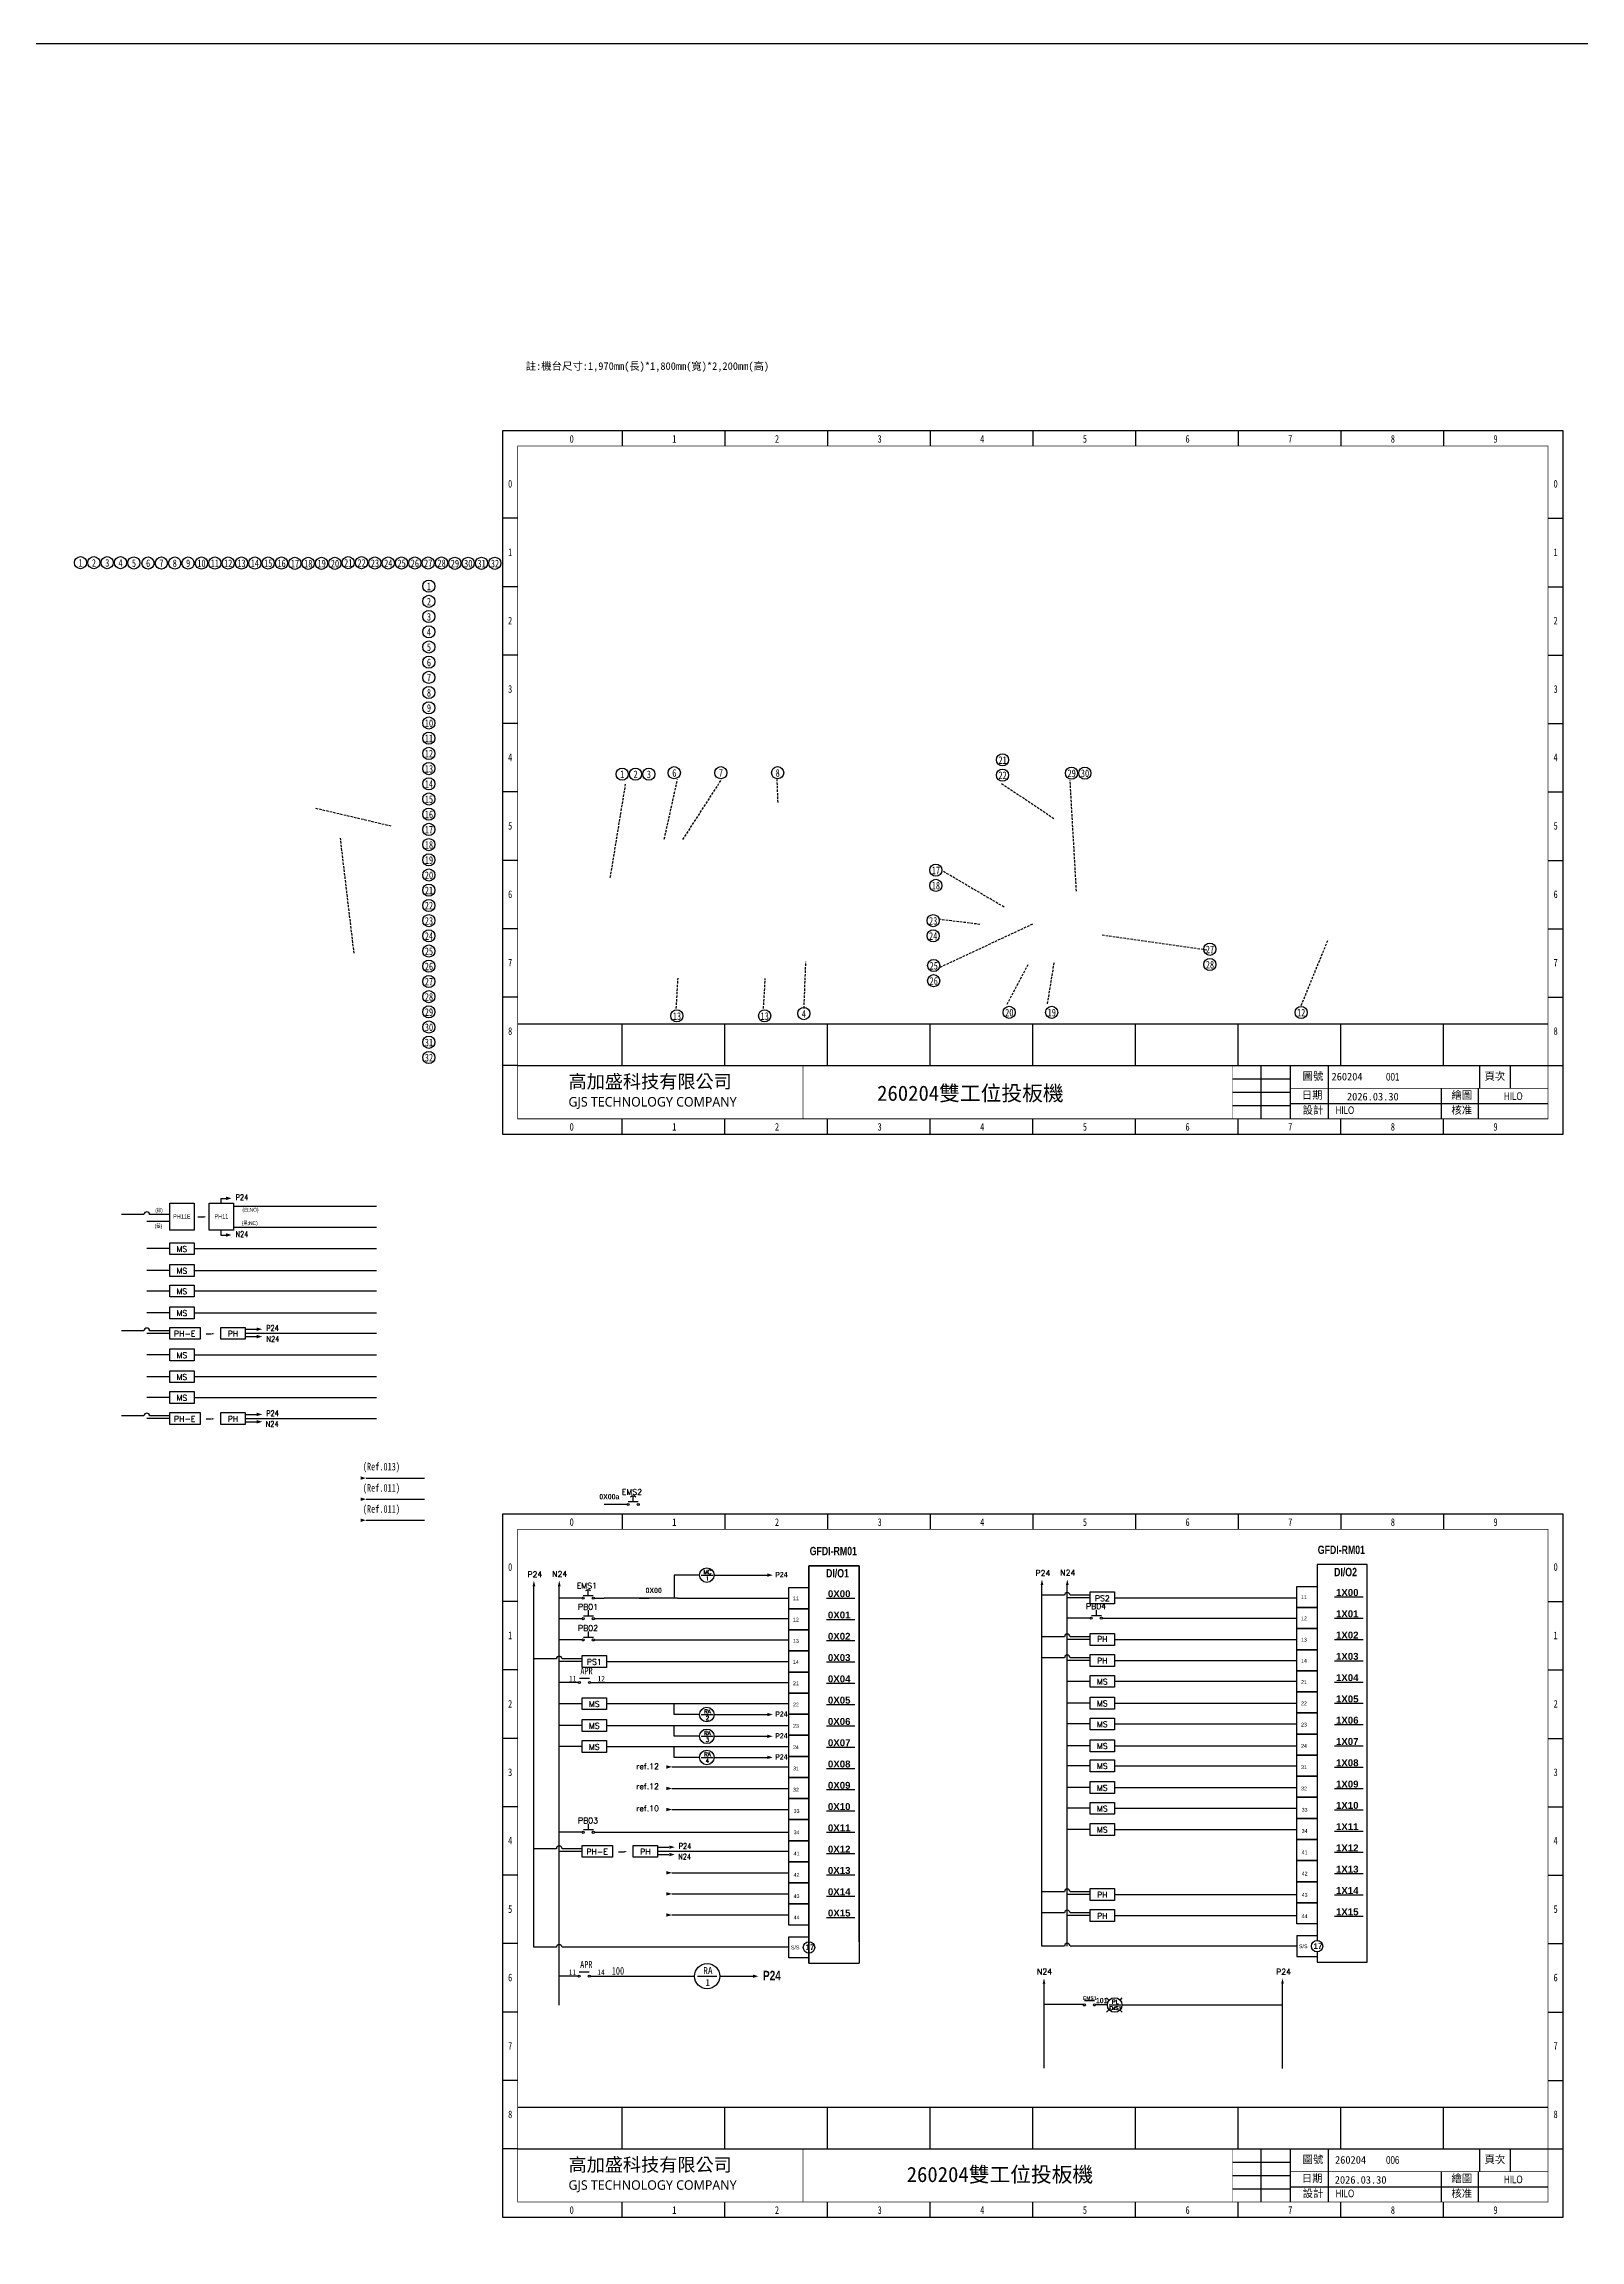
# Model space of a CAD drawing. Header units: millimetres. Extents: x -684 to 5961, y -1281 to 2539.
# Drawn here: x 290 to 694, y 568 to 1146 of the extents above; entities that cross this region are included whole.
import ezdxf
from ezdxf.enums import TextEntityAlignment as Align

# ---------------------------------------------------------------- set-up
doc = ezdxf.new("R2010")
doc.units = ezdxf.units.MM
doc.header["$LTSCALE"] = 5
doc.header["$MEASUREMENT"] = 0
doc.linetypes.add('HIDDEN2', pattern=[0.1875, 0.125, -0.0625])
doc.layers.get('0').update_dxf_attribs({"linetype": 'CONTINUOUS'})
doc.layers.add('圖框', color=7, linetype='CONTINUOUS')
doc.layers.add('文字', color=4, linetype='CONTINUOUS')
doc.styles.add('DAYUM', font='complex', dxfattribs={"bigfont": 'dayum'})
doc.styles.add('DAYUS', font='romanc.shx', dxfattribs={"height": 25, "bigfont": 'dayus.shx'})
doc.styles.add('MtXpl_', font='mingliub.ttc')
doc.styles.add('sim', font='simplex.shx', dxfattribs={"width": 0.8, "bigfont": 'chineset.shx'})
doc.styles.add('ST', font='c2.shx', dxfattribs={"height": 375, "bigfont": 'china.shx'})
doc.styles.get("Standard").update_dxf_attribs({"font": 'arialbd.ttf', "height": 15})
doc.styles.add('新細明體', font='', dxfattribs={"width": 0.8})
doc.styles.add('標楷體', font='', dxfattribs={"width": 0.8})
doc.styles.add('線號', font='simplex.shx', dxfattribs={"height": 1.5, "bigfont": 'chineset.shx'})
doc.styles.get('新細明體').set_extended_font_data('新細明體')
doc.styles.get('標楷體').set_extended_font_data('標楷體')

# ---------------------------------------------------------------- blocks, each defined once
blk = doc.blocks.new('圖框')
at = {"layer": '圖框'}
for p, q in [((0, 185), (0, 0)), ((279, 185), (0, 185)), ((31.5, 185), (31.5, 181)), ((58.5, 185), (58.5, 181)), ((85.5, 185), (85.5, 181)), ((112.5, 185), (112.5, 181)), ((139.5, 185), (139.5, 181)), ((166.5, 185), (166.5, 181)), ((193.5, 185), (193.5, 181)), ((220.5, 185), (220.5, 181)), ((247.5, 185), (247.5, 181)), ((279, 0), (279, 185)), ((4, 162), (0, 162)), ((275, 162), (279, 162)), ((4, 144), (0, 144)), ((275, 144), (279, 144)), ((4, 126), (0, 126)), ((275, 126), (279, 126)), ((4, 108), (0, 108)), ((275, 108), (279, 108)), ((4, 90), (0, 90)), ((275, 90), (279, 90)), ((4, 72), (0, 72)), ((275, 72), (279, 72)), ((4, 54), (0, 54)), ((275, 54), (279, 54)), ((4, 36), (0, 36)), ((275, 36), (279, 36)), ((4, 28.96), (275, 28.96)), ((31.5, 17.96), (31.5, 28.96)), ((58.5, 17.96), (58.5, 28.96)), ((85.5, 18), (85.5, 29)), ((112.5, 17.96), (112.5, 28.96)), ((139.5, 17.96), (139.5, 28.96)), ((166.5, 17.96), (166.5, 28.96)), ((193.5, 17.96), (193.5, 28.96)), ((220.5, 17.96), (220.5, 28.96)), ((247.5, 17.96), (247.5, 28.96)), ((4, 18), (0, 18)), ((4, 18), (275, 18)), ((199.44, 18), (199.44, 4)), ((207.14, 18), (207.14, 4)), ((217.16, 18), (217.16, 4)), ((257, 18), (257, 12)), ((265, 18), (265, 12)), ((275, 18), (279, 18)), ((192, 14.5), (207.14, 14.5)), ((192, 11), (207.14, 11)), ((192, 7.5), (207.14, 7.5)), ((207.14, 8), (275, 8)), ((0, 0), (279, 0)), ((31.5, 0), (31.5, 4)), ((58.5, 0), (58.5, 4)), ((85.5, 0), (85.5, 4)), ((112.5, 0), (112.5, 4)), ((139.5, 0), (139.5, 4)), ((166.5, 0), (166.5, 4)), ((193.5, 0), (193.5, 4)), ((220.5, 0), (220.5, 4)), ((247.5, 0), (247.5, 4))]:
    blk.add_line(p, q, dxfattribs=at)
at = {"layer": '圖框', "const_width": 0.2}
for points in [[(4, 4), (275, 4), (275, 181), (4, 181)], [(4, 181), (275, 181), (275, 4), (4, 4)]]:
    blk.add_lwpolyline(points, close=True, dxfattribs=at)
at = {"layer": '圖框'}
for points, const_width in [([(4, 18), (275, 18)], 0.2), ([(79, 18), (79, 4)], 0.15), ([(192, 18), (192, 4)], 0.15), ([(207.14, 12), (275, 12)], 0.15)]:
    blk.add_lwpolyline(points, dxfattribs=dict(at, const_width=const_width))
for points in [[(246.85, 12), (246.85, 4)], [(256.58, 12), (256.58, 4)]]:
    blk.add_lwpolyline(points, dxfattribs=at)
at = {"insert": (17.34, 15.57), "char_height": 2, "width": 50.9822, "attachment_point": 1, "style": '線號'}
blk.add_mtext('{\\fMicrosoft JhengHei|b1|i0|c136|p34;\\H1.75x;\\C4;高加盛科技有限公司\\H0.85714x;\\P\\fMicrosoft JhengHei|b0|i0|c136|p34;\\H0.83333x;GJS TECHNOLOGY COMPANY}', dxfattribs=at)
at = {"layer": '圖框', "style": '標楷體', "width": 0.8}
for s, p in [('0', (17.64, 181.9)), ('1', (44.64, 181.9)), ('2', (71.64, 181.9)), ('3', (98.64, 181.9)), ('4', (125.64, 181.9)), ('5', (152.64, 181.9)), ('6', (179.64, 181.9)), ('7', (206.64, 181.9)), ('8', (233.64, 181.9)), ('9', (260.64, 181.9)), ('0', (1.45, 170.09)), ('0', (276.45, 170.09)), ('1', (1.45, 152.09)), ('1', (276.45, 152.09)), ('2', (1.45, 134.09)), ('2', (276.45, 134.09)), ('3', (1.45, 116.09)), ('3', (276.45, 116.09)), ('4', (1.45, 98.09)), ('4', (276.45, 98.09)), ('5', (1.45, 80.09)), ('5', (276.45, 80.09)), ('6', (1.45, 62.09)), ('6', (276.45, 62.09)), ('7', (1.45, 44.09)), ('7', (276.45, 44.09)), ('8', (1.45, 26.09)), ('8', (276.45, 26.09)), ('0', (17.64, 0.9)), ('1', (44.64, 0.9)), ('2', (71.64, 0.9)), ('3', (98.64, 0.9)), ('4', (125.64, 0.9)), ('5', (152.64, 0.9)), ('6', (179.64, 0.9)), ('7', (206.64, 0.9)), ('8', (233.64, 0.9)), ('9', (260.64, 0.9))]:
    blk.add_text(s, height=2, dxfattribs=at).set_placement(p)
at = {"layer": '圖框', "style": 'MtXpl_'}
for s, p in [('圖號', (210.44, 14.24)), ('繪圖', (249.57, 9.25)), ('頁次^J', (258.27, 14.24)), ('設計', (210.44, 5.29)), ('日期', (210.21, 9.25)), ('核准', (249.57, 5.29))]:
    blk.add_text(s, height=2, dxfattribs=at).set_placement(p)

msp = doc.modelspace()

# ---------------------------------------------------------------- linework, layer by layer
at = {"color": 1, "linetype": 'HIDDEN2'}
for p, q in [((438.876, 926.678), (442.892, 951.282)), ((453.079, 936.836), (456.539, 952.501)), ((457.97, 936.742), (468.14, 952.501)), ((482.991, 946.431), (482.751, 952.501)), ((555.552, 942.143), (541.76, 951.419)), ((561.478, 923.142), (559.82, 952.266)), ((381.228, 940.216), (361.199, 944.933)), ((371.484, 906.773), (367.885, 937.075)), ((542.438, 918.949), (526.521, 928.28)), ((536.105, 914.371), (525.252, 915.723)), ((549.9, 914.434), (525.534, 903.024)), ((595.792, 907.619), (568.211, 911.549)), ((627.486, 910.068), (620.49, 892.865)), ((489.831, 892.24), (490.296, 904.542)), ((548.709, 903.773), (543.171, 893.289)), ((555.544, 904.275), (553.753, 893.289)), ((456.219, 892.24), (456.685, 900.275)), ((479.171, 892.24), (479.636, 900.149))]:
    msp.add_line(p, q, dxfattribs=at)
for p, q in [((316.213, 838.019), (310.281, 838.019)), ((322.97, 838.019), (317.678, 838.019)), ((336.425, 842.298), (338.523, 842.298)), ((336.425, 842.298), (336.425, 841.038)), ((339.775, 840.285), (377.369, 840.285)), ((322.97, 836.192), (316.946, 836.192)), ((330.336, 837.422), (331.825, 837.422)), ((336.425, 833.918), (336.425, 832.65)), ((336.425, 832.65), (338.523, 832.65)), ((339.775, 834.685), (377.369, 834.685)), ((322.97, 829.067), (316.946, 829.067)), ((329.371, 829.087), (377.369, 829.087)), ((322.97, 823.335), (316.946, 823.335)), ((329.371, 823.354), (377.369, 823.354)), ((322.97, 817.916), (316.946, 817.916)), ((329.371, 817.936), (377.369, 817.936)), ((322.97, 812.183), (316.946, 812.183)), ((329.371, 812.203), (377.369, 812.203)), ((316.213, 807.453), (310.281, 807.453)), ((322.97, 806.77), (316.946, 806.77)), ((322.97, 806.77), (316.946, 806.77)), ((322.97, 807.453), (317.678, 807.453)), ((332.525, 806.675), (334.014, 806.675)), ((342.761, 805.943), (345.795, 805.943)), ((342.816, 807.865), (345.795, 807.865)), ((342.816, 806.789), (377.369, 806.789)), ((322.97, 801.11), (316.946, 801.11)), ((329.371, 801.129), (377.369, 801.129)), ((322.97, 795.377), (316.946, 795.377)), ((329.371, 795.396), (377.369, 795.396)), ((322.97, 789.91), (316.946, 789.91)), ((329.371, 789.929), (377.369, 789.929)), ((316.213, 785.047), (310.281, 785.047)), ((322.97, 784.363), (316.946, 784.363)), ((322.97, 784.363), (316.946, 784.363)), ((322.97, 785.047), (317.678, 785.047)), ((332.525, 784.268), (334.014, 784.268)), ((342.761, 783.536), (345.795, 783.536)), ((342.816, 785.458), (345.795, 785.458)), ((342.816, 784.383), (377.369, 784.383)), ((374.622, 768.701), (390.013, 768.701)), ((374.622, 763.152), (390.013, 763.152)), ((444.901, 762.513), (444.901, 763.993)), ((374.622, 757.614), (390.013, 757.614)), ((443.3, 761.773), (437.276, 761.773)), ((443.567, 762.513), (446.235, 762.513)), ((504.32, 745.621), (491.132, 745.621)), ((491.132, 745.621), (491.132, 738.631)), ((504.32, 646.72), (504.32, 745.621)), ((637.951, 745.942), (624.763, 745.942)), ((624.763, 745.942), (624.763, 738.952)), ((637.951, 641.37), (637.951, 745.942)), ((418.769, 645.248), (418.771, 740.237)), ((425.435, 699.344), (425.435, 740.237)), ((425.435, 699.344), (425.435, 740.237)), ((462.787, 743.165), (465.9, 743.165)), ((552.402, 645.569), (552.402, 740.558)), ((552.402, 645.569), (552.402, 740.558)), ((559.067, 698.249), (559.067, 740.558)), ((559.067, 698.249), (559.067, 740.558)), ((431.459, 737.112), (425.435, 737.112)), ((431.726, 737.852), (434.394, 737.852)), ((433.06, 737.852), (433.06, 739.331)), ((433.128, 732.436), (433.128, 733.916)), ((456.571, 737.112), (446.501, 737.112)), ((495.753, 737.131), (503.229, 737.131)), ((558.333, 737.856), (552.401, 737.856)), ((565.091, 737.172), (559.067, 737.172)), ((565.091, 737.856), (559.8, 737.856)), ((566.761, 732.571), (566.761, 734.051)), ((571.493, 737.192), (619.49, 737.192)), ((629.384, 737.452), (636.861, 737.452)), ((431.459, 731.714), (425.435, 731.714)), ((431.794, 732.436), (434.462, 732.436)), ((433.129, 726.836), (433.129, 728.316)), ((434.66, 731.734), (485.858, 731.74)), ((495.753, 731.531), (503.229, 731.531)), ((565.092, 731.85), (559.068, 731.85)), ((565.427, 732.571), (568.095, 732.571)), ((568.293, 731.869), (619.491, 731.876)), ((629.384, 731.852), (636.861, 731.852)), ((431.46, 726.114), (425.436, 726.114)), ((431.795, 726.836), (434.463, 726.836)), ((434.661, 726.134), (485.859, 726.14)), ((495.753, 725.931), (503.229, 725.931)), ((558.333, 726.936), (552.402, 726.936)), ((565.091, 726.252), (559.068, 726.252)), ((565.091, 726.936), (559.8, 726.936)), ((571.493, 726.252), (619.49, 726.252)), ((629.384, 726.252), (636.861, 726.252)), ((424.701, 721.121), (418.769, 721.121)), ((431.459, 720.437), (425.435, 720.437)), ((431.459, 721.121), (426.168, 721.121)), ((437.861, 720.457), (485.858, 720.457)), ((495.753, 720.331), (503.229, 720.331)), ((558.333, 721.414), (552.402, 721.414)), ((565.091, 720.73), (559.068, 720.73)), ((565.091, 721.414), (559.8, 721.414)), ((571.493, 720.75), (619.49, 720.75)), ((629.384, 720.652), (636.861, 720.652)), ((430.733, 716.041), (433.401, 716.041)), ((495.753, 714.731), (503.229, 714.731)), ((565.091, 715.209), (559.067, 715.209)), ((571.493, 715.229), (619.49, 715.229)), ((629.384, 715.052), (636.861, 715.052)), ((431.459, 709.339), (425.435, 709.339)), ((437.861, 709.359), (485.858, 709.359)), ((462.787, 706.494), (465.9, 706.494)), ((495.753, 709.131), (503.229, 709.131)), ((565.091, 709.477), (559.067, 709.477)), ((571.493, 709.496), (619.49, 709.496)), ((629.384, 709.452), (636.861, 709.452)), ((425.434, 630.042), (425.435, 699.344)), ((425.434, 630.042), (425.435, 699.344)), ((425.434, 630.042), (425.435, 699.344)), ((431.459, 703.607), (425.435, 703.607)), ((437.861, 703.626), (485.858, 703.626)), ((462.787, 700.761), (465.9, 700.761)), ((495.753, 703.531), (503.229, 703.531)), ((565.091, 704.009), (559.067, 704.009)), ((571.493, 704.029), (619.49, 704.029)), ((629.384, 703.852), (636.861, 703.852)), ((431.459, 698.058), (425.435, 698.058)), ((437.861, 698.077), (485.858, 698.077)), ((462.787, 695.212), (465.9, 695.212)), ((495.753, 697.931), (503.229, 697.931)), ((559.065, 645.569), (559.067, 698.249)), ((565.091, 698.277), (559.067, 698.277)), ((571.493, 698.296), (619.49, 698.296)), ((629.384, 698.252), (636.861, 698.252)), ((455.076, 692.712), (485.858, 692.712)), ((495.753, 692.327), (503.229, 692.327)), ((565.091, 693.014), (559.067, 693.014)), ((571.493, 693.034), (619.49, 693.034)), ((629.384, 692.648), (636.861, 692.648)), ((455.076, 687.05), (485.858, 687.05)), ((495.753, 686.727), (503.229, 686.727)), ((565.091, 687.281), (559.067, 687.281)), ((571.493, 687.301), (619.49, 687.301)), ((571.493, 681.834), (619.49, 681.834)), ((629.384, 687.048), (636.861, 687.048)), ((431.796, 676.222), (434.464, 676.222)), ((433.13, 676.222), (433.13, 677.702)), ((455.076, 681.501), (485.858, 681.501)), ((495.753, 681.127), (503.229, 681.127)), ((565.091, 681.814), (559.067, 681.814)), ((565.091, 676.265), (559.067, 676.265)), ((571.493, 676.285), (619.49, 676.285)), ((629.384, 681.448), (636.861, 681.448)), ((424.703, 671.181), (418.771, 671.181)), ((431.459, 670.497), (425.435, 670.497)), ((431.459, 670.497), (425.435, 670.497)), ((431.461, 675.501), (425.437, 675.501)), ((431.459, 671.181), (426.168, 671.181)), ((434.661, 675.52), (485.86, 675.527)), ((441.014, 670.402), (442.504, 670.402)), ((451.306, 671.592), (454.285, 671.592)), ((451.306, 670.517), (485.858, 670.517)), ((495.753, 675.527), (503.229, 675.527)), ((629.384, 675.848), (636.861, 675.848)), ((451.25, 669.67), (454.285, 669.67)), ((455.076, 664.855), (485.858, 664.855)), ((495.753, 669.927), (503.229, 669.927)), ((629.384, 670.248), (636.861, 670.248)), ((629.384, 664.648), (636.861, 664.648)), ((455.076, 659.306), (485.858, 659.306)), ((495.753, 664.327), (503.229, 664.327)), ((495.753, 658.727), (503.229, 658.727)), ((558.333, 659.83), (552.401, 659.83)), ((565.091, 659.146), (559.067, 659.146)), ((565.091, 659.83), (559.8, 659.83)), ((571.493, 659.166), (619.49, 659.166)), ((629.384, 659.048), (636.861, 659.048)), ((455.076, 653.757), (485.858, 653.757)), ((495.753, 653.127), (503.229, 653.127)), ((558.333, 654.281), (552.401, 654.281)), ((565.091, 653.597), (559.067, 653.597)), ((565.091, 654.281), (559.8, 654.281)), ((571.493, 653.617), (619.49, 653.617)), ((629.384, 653.448), (636.861, 653.448)), ((491.132, 651.627), (491.132, 646.72)), ((619.49, 648.332), (624.763, 648.332)), ((624.763, 651.948), (624.763, 647.041)), ((424.701, 645.248), (418.769, 645.248)), ((485.858, 645.248), (426.168, 645.248)), ((491.132, 643.72), (491.132, 641.049)), ((558.333, 645.569), (552.401, 645.569)), ((619.49, 645.569), (559.8, 645.569)), ((619.49, 642.794), (624.763, 642.794)), ((624.763, 644.041), (624.763, 641.37)), ((430.414, 637.645), (425.434, 637.645)), ((430.68, 638.79), (433.348, 638.79)), ((433.614, 637.645), (461.033, 637.645)), ((461.775, 637.645), (466.921, 637.645)), ((467.663, 637.645), (476.381, 637.645)), ((552.948, 613.473), (552.948, 635.649)), ((615.682, 613.392), (615.682, 635.649)), ((563.558, 631.213), (566.226, 631.213)), ((563.832, 630.068), (563.825, 630.068)), ((563.832, 630.068), (563.825, 630.068)), ((569.913, 631.437), (569.417, 631.944)), ((570.067, 630.079), (573.18, 630.079)), ((573.026, 631.452), (573.523, 631.96)), ((569.913, 628.707), (569.417, 628.199)), ((573.011, 628.722), (573.508, 628.215))]:
    msp.add_line(p, q)
at = {"color": 0, "linetype": 'Continuous'}
for p, q in [((462.338, 743.165), (455.692, 743.165)), ((455.692, 743.165), (455.692, 737.112)), ((466.178, 743.165), (480.171, 743.165)), ((434.661, 737.112), (437.276, 737.112)), ((446.501, 737.112), (437.276, 737.112)), ((446.501, 737.112), (449.117, 737.112)), ((456.571, 737.112), (485.858, 737.112)), ((430.467, 714.908), (425.487, 714.908)), ((433.668, 714.908), (485.858, 714.908)), ((455.692, 706.494), (455.692, 709.359)), ((462.338, 706.494), (455.692, 706.494)), ((466.178, 706.494), (480.171, 706.494)), ((455.692, 700.761), (455.692, 703.626)), ((462.338, 700.761), (455.692, 700.761)), ((466.178, 700.761), (480.171, 700.761)), ((455.692, 695.212), (455.692, 698.077)), ((462.338, 695.212), (455.692, 695.212)), ((466.178, 695.212), (480.171, 695.212)), ((619.49, 648.332), (619.49, 642.794)), ((504.32, 646.72), (504.32, 641.049)), ((491.132, 641.049), (504.32, 641.049)), ((624.763, 641.37), (637.951, 641.37)), ((563.181, 630.161), (552.948, 630.161)), ((569.618, 630.079), (566.493, 630.079)), ((573.458, 630.079), (615.682, 630.079))]:
    msp.add_line(p, q, dxfattribs=at)
for points in [[(2005.364, 1146.033), (-104.977, 1146.033), (-104.977, -1219.316), (2005.364, -1219.316)], [(322.97, 841.038), (329.371, 841.038), (329.371, 833.918), (322.97, 833.918)], [(333.373, 841.038), (339.775, 841.038), (339.775, 833.918), (333.373, 833.918)], [(322.97, 830.627), (329.371, 830.627), (329.371, 827.508), (322.97, 827.508)], [(322.97, 824.894), (329.371, 824.894), (329.371, 821.775), (322.97, 821.775)], [(322.97, 819.475), (329.371, 819.475), (329.371, 816.357), (322.97, 816.357)], [(322.97, 813.743), (329.371, 813.743), (329.371, 810.624), (322.97, 810.624)], [(322.97, 808.329), (330.948, 808.329), (330.948, 805.21), (322.97, 805.21)], [(336.414, 808.329), (342.816, 808.329), (342.816, 805.21), (336.414, 805.21)], [(322.97, 802.669), (329.371, 802.669), (329.371, 799.55), (322.97, 799.55)], [(322.97, 796.936), (329.371, 796.936), (329.371, 793.817), (322.97, 793.817)], [(322.97, 791.469), (329.371, 791.469), (329.371, 788.35), (322.97, 788.35)], [(322.97, 785.922), (330.948, 785.922), (330.948, 782.804), (322.97, 782.804)], [(336.414, 785.922), (342.816, 785.922), (342.816, 782.804), (336.414, 782.804)], [(565.091, 738.732), (571.493, 738.732), (571.493, 735.613), (565.091, 735.613)], [(565.091, 727.812), (571.493, 727.812), (571.493, 724.693), (565.091, 724.693)], [(565.091, 722.29), (571.493, 722.29), (571.493, 719.171), (565.091, 719.171)], [(431.459, 721.996), (437.861, 721.996), (437.861, 718.878), (431.459, 718.878)], [(565.091, 716.769), (571.493, 716.769), (571.493, 713.65), (565.091, 713.65)], [(431.459, 710.899), (437.861, 710.899), (437.861, 707.78), (431.459, 707.78)], [(565.091, 711.036), (571.493, 711.036), (571.493, 707.917), (565.091, 707.917)], [(431.459, 705.166), (437.861, 705.166), (437.861, 702.047), (431.459, 702.047)], [(565.091, 705.569), (571.493, 705.569), (571.493, 702.45), (565.091, 702.45)], [(431.459, 699.617), (437.861, 699.617), (437.861, 696.498), (431.459, 696.498)], [(565.091, 699.836), (571.493, 699.836), (571.493, 696.717), (565.091, 696.717)], [(565.091, 694.573), (571.493, 694.573), (571.493, 691.455), (565.091, 691.455)], [(565.091, 688.84), (571.493, 688.84), (571.493, 685.722), (565.091, 685.722)], [(565.091, 683.373), (571.493, 683.373), (571.493, 680.255), (565.091, 680.255)], [(565.091, 677.824), (571.493, 677.824), (571.493, 674.706), (565.091, 674.706)], [(431.459, 672.057), (439.437, 672.057), (439.437, 668.938), (431.459, 668.938)], [(444.904, 672.057), (451.306, 672.057), (451.306, 668.938), (444.904, 668.938)], [(565.091, 660.706), (571.493, 660.706), (571.493, 657.587), (565.091, 657.587)], [(565.091, 655.157), (571.493, 655.157), (571.493, 652.038), (565.091, 652.038)]]:
    msp.add_lwpolyline(points, close=True)
msp.add_lwpolyline([(491.132, 641.049), (491.132, 745.621), (504.32, 745.621), (504.32, 641.049)], dxfattribs=at)
for points in [[(485.858, 739.878), (491.132, 739.878), (491.132, 734.329), (485.858, 734.329)], [(619.49, 740.199), (624.763, 740.199), (624.763, 734.65), (619.49, 734.65)], [(485.858, 734.329), (491.132, 734.329), (491.132, 728.78), (485.858, 728.78)], [(619.49, 734.65), (624.763, 734.65), (624.763, 729.101), (619.49, 729.101)], [(485.858, 728.78), (491.132, 728.78), (491.132, 723.231), (485.858, 723.231)], [(619.49, 729.101), (624.763, 729.101), (624.763, 723.552), (619.49, 723.552)], [(485.858, 723.231), (491.132, 723.231), (491.132, 717.682), (485.858, 717.682)], [(619.49, 723.552), (624.763, 723.552), (624.763, 718.003), (619.49, 718.003)], [(485.858, 717.682), (491.132, 717.682), (491.132, 712.133), (485.858, 712.133)], [(619.49, 718.003), (624.763, 718.003), (624.763, 712.455), (619.49, 712.455)], [(485.858, 712.133), (491.132, 712.133), (491.132, 706.585), (485.858, 706.585)], [(619.49, 712.455), (624.763, 712.455), (624.763, 706.906), (619.49, 706.906)], [(485.858, 706.585), (491.132, 706.585), (491.132, 701.036), (485.858, 701.036)], [(619.49, 706.906), (624.763, 706.906), (624.763, 701.357), (619.49, 701.357)], [(485.858, 701.036), (491.132, 701.036), (491.132, 695.487), (485.858, 695.487)], [(619.49, 701.357), (624.763, 701.357), (624.763, 695.808), (619.49, 695.808)], [(485.858, 695.487), (491.132, 695.487), (491.132, 689.938), (485.858, 689.938)], [(619.49, 695.808), (624.763, 695.808), (624.763, 690.259), (619.49, 690.259)], [(485.858, 689.938), (491.132, 689.938), (491.132, 684.389), (485.858, 684.389)], [(619.49, 690.259), (624.763, 690.259), (624.763, 684.71), (619.49, 684.71)], [(485.858, 684.389), (491.132, 684.389), (491.132, 678.84), (485.858, 678.84)], [(619.49, 684.71), (624.763, 684.71), (624.763, 679.161), (619.49, 679.161)], [(485.858, 678.84), (491.132, 678.84), (491.132, 673.291), (485.858, 673.291)], [(619.49, 679.161), (624.763, 679.161), (624.763, 673.612), (619.49, 673.612)], [(485.858, 673.291), (491.132, 673.291), (491.132, 667.742), (485.858, 667.742)], [(619.49, 673.612), (624.763, 673.612), (624.763, 668.064), (619.49, 668.064)], [(485.858, 667.742), (491.132, 667.742), (491.132, 662.194), (485.858, 662.194)], [(619.49, 668.064), (624.763, 668.064), (624.763, 662.515), (619.49, 662.515)], [(485.858, 662.194), (491.132, 662.194), (491.132, 656.645), (485.858, 656.645)], [(619.49, 662.515), (624.763, 662.515), (624.763, 656.966), (619.49, 656.966)], [(485.858, 656.645), (491.132, 656.645), (491.132, 651.096), (485.858, 651.096)], [(619.49, 656.966), (624.763, 656.966), (624.763, 651.417), (619.49, 651.417)], [(485.858, 648.011), (491.132, 648.011), (491.132, 642.462), (485.858, 642.462)]]:
    msp.add_lwpolyline(points, close=True, dxfattribs=at)
for centre, radius in [((299.514, 1009.554), 1.6), ((299.514, 1009.554), 1.6), ((303.025, 1009.554), 1.6), ((303.025, 1009.554), 1.6), ((306.536, 1009.554), 1.6), ((306.536, 1009.554), 1.6), ((310.047, 1009.554), 1.6), ((310.047, 1009.554), 1.6), ((313.561, 1009.475), 1.6), ((313.561, 1009.475), 1.6), ((317.276, 1009.45), 1.6), ((317.276, 1009.45), 1.6), ((320.782, 1009.45), 1.6), ((320.782, 1009.45), 1.6), ((324.293, 1009.45), 1.6), ((324.293, 1009.45), 1.6), ((327.804, 1009.45), 1.6), ((327.804, 1009.45), 1.6), ((331.315, 1009.45), 1.6), ((331.315, 1009.45), 1.6), ((334.827, 1009.45), 1.6), ((334.827, 1009.45), 1.6), ((338.338, 1009.45), 1.6), ((338.338, 1009.45), 1.6), ((341.844, 1009.45), 1.6), ((341.844, 1009.45), 1.6), ((345.355, 1009.45), 1.6), ((345.355, 1009.45), 1.6), ((348.866, 1009.45), 1.6), ((348.866, 1009.45), 1.6), ((352.384, 1009.45), 1.6), ((352.384, 1009.45), 1.6), ((355.897, 1009.372), 1.6), ((355.897, 1009.372), 1.6), ((359.408, 1009.372), 1.6), ((359.408, 1009.372), 1.6), ((362.914, 1009.372), 1.6), ((362.914, 1009.372), 1.6), ((366.425, 1009.372), 1.6), ((366.425, 1009.372), 1.6), ((369.927, 1009.544), 1.6), ((369.927, 1009.544), 1.6), ((373.438, 1009.544), 1.6), ((373.438, 1009.544), 1.6), ((376.951, 1009.465), 1.6), ((376.951, 1009.465), 1.6), ((380.462, 1009.465), 1.6), ((380.462, 1009.465), 1.6), ((383.968, 1009.465), 1.6), ((383.968, 1009.465), 1.6), ((387.446, 1009.465), 1.6), ((387.446, 1009.465), 1.6), ((390.958, 1009.465), 1.6), ((390.958, 1009.465), 1.6), ((394.469, 1009.465), 1.6), ((394.469, 1009.465), 1.6), ((397.982, 1009.387), 1.6), ((397.982, 1009.387), 1.6), ((401.493, 1009.387), 1.6), ((401.493, 1009.387), 1.6), ((405.004, 1009.387), 1.6), ((405.004, 1009.387), 1.6), ((408.515, 1009.387), 1.6), ((408.515, 1009.387), 1.6), ((391.152, 1003.369), 1.6), ((391.152, 1003.369), 1.6), ((391.152, 999.369), 1.6), ((391.152, 999.369), 1.6), ((391.152, 995.369), 1.6), ((391.152, 995.369), 1.6), ((391.152, 991.369), 1.6), ((391.152, 991.369), 1.6), ((391.152, 987.369), 1.6), ((391.152, 987.369), 1.6), ((391.152, 983.369), 1.6), ((391.152, 983.369), 1.6), ((391.152, 979.369), 1.6), ((391.152, 979.369), 1.6), ((391.152, 975.369), 1.6), ((391.152, 975.369), 1.6), ((391.152, 971.369), 1.6), ((391.152, 971.369), 1.6), ((391.152, 967.369), 1.6), ((391.152, 967.369), 1.6), ((391.152, 963.369), 1.6), ((391.152, 963.369), 1.6), ((391.152, 959.369), 1.6), ((391.152, 959.369), 1.6), ((542.041, 957.66), 1.6), ((542.041, 957.66), 1.6), ((391.152, 955.369), 1.6), ((391.152, 955.369), 1.6), ((441.99, 953.92), 1.6), ((441.99, 953.92), 1.6), ((445.501, 953.92), 1.6), ((445.501, 953.92), 1.6), ((449.013, 953.92), 1.6), ((449.013, 953.92), 1.6), ((455.689, 954.283), 1.6), ((455.689, 954.283), 1.6), ((467.942, 954.283), 1.6), ((467.942, 954.283), 1.6), ((482.882, 954.283), 1.6), ((482.882, 954.283), 1.6), ((542.041, 953.66), 1.6), ((542.041, 953.66), 1.6), ((560.196, 954.184), 1.6), ((560.196, 954.184), 1.6), ((563.707, 954.184), 1.6), ((563.707, 954.184), 1.6), ((391.152, 951.369), 1.6), ((391.152, 951.369), 1.6), ((391.152, 947.369), 1.6), ((391.152, 947.369), 1.6), ((391.152, 943.369), 1.6), ((391.152, 943.369), 1.6), ((391.152, 939.369), 1.6), ((391.152, 939.369), 1.6), ((391.152, 935.369), 1.6), ((391.152, 935.369), 1.6), ((391.152, 931.369), 1.6), ((391.152, 931.369), 1.6), ((391.152, 927.369), 1.6), ((391.152, 927.369), 1.6), ((391.152, 923.369), 1.6), ((391.152, 923.369), 1.6), ((524.485, 928.646), 1.6), ((524.485, 928.646), 1.6), ((524.485, 924.646), 1.6), ((524.485, 924.646), 1.6), ((391.152, 919.369), 1.6), ((391.152, 919.369), 1.6), ((391.152, 915.369), 1.6), ((391.152, 915.369), 1.6), ((391.152, 911.369), 1.6), ((391.152, 911.369), 1.6), ((523.779, 915.369), 1.6), ((523.779, 915.369), 1.6), ((523.779, 911.369), 1.6), ((523.779, 911.369), 1.6), ((391.152, 907.369), 1.6), ((391.152, 907.369), 1.6), ((596.584, 907.835), 1.6), ((596.584, 907.835), 1.6), ((391.152, 903.369), 1.6), ((391.152, 903.369), 1.6), ((523.921, 903.56), 1.6), ((523.921, 903.56), 1.6), ((596.584, 903.835), 1.6), ((596.584, 903.835), 1.6), ((391.152, 899.369), 1.6), ((391.152, 899.369), 1.6), ((391.152, 895.369), 1.6), ((391.152, 895.369), 1.6), ((523.921, 899.56), 1.6), ((523.921, 899.56), 1.6), ((391.152, 891.369), 1.6), ((391.152, 891.369), 1.6), ((456.384, 890.306), 1.6), ((456.384, 890.306), 1.6), ((479.461, 890.306), 1.6), ((479.461, 890.306), 1.6), ((489.776, 890.911), 1.6), ((489.776, 890.911), 1.6), ((543.803, 891.24), 1.6), ((543.803, 891.24), 1.6), ((554.965, 891.24), 1.6), ((554.965, 891.24), 1.6), ((620.57, 891.221), 1.6), ((620.57, 891.221), 1.6), ((391.152, 887.369), 1.6), ((391.152, 887.369), 1.6), ((391.152, 883.369), 1.6), ((391.152, 883.369), 1.6), ((391.152, 879.369), 1.6), ((391.152, 879.369), 1.6), ((443.567, 761.773), 0.267), ((446.235, 761.773), 0.267), ((431.726, 737.112), 0.267), ((434.394, 737.112), 0.267), ((431.726, 731.714), 0.267), ((434.394, 731.714), 0.267), ((565.359, 731.85), 0.267), ((568.027, 731.85), 0.267), ((431.727, 726.114), 0.267), ((434.395, 726.114), 0.267), ((430.733, 714.908), 0.267), ((433.401, 714.908), 0.267), ((431.728, 675.501), 0.267), ((434.395, 675.501), 0.267), ((491.132, 645.22), 1.5), ((624.763, 645.541), 1.5), ((430.68, 637.657), 0.267), ((433.348, 637.657), 0.267), ((464.348, 637.645), 3.315), ((563.558, 630.079), 0.267), ((566.226, 630.079), 0.267)]:
    msp.add_circle(centre, radius)
at = {"linetype": 'Continuous'}
for centre in [(464.258, 743.165), (464.258, 706.494), (464.258, 700.761), (464.258, 695.212), (571.538, 630.079)]:
    msp.add_circle(centre, 1.92, dxfattribs=at)
for centre, radius, start, end in [((316.946, 838.019), 0.733, 0, 180), ((316.946, 807.453), 0.733, 0, 180), ((316.946, 785.047), 0.733, 0, 180), ((444.879, 763.038), 0.943, 45.352585, 135.352585), ((433.038, 738.376), 0.943, 45.352585, 135.352585), ((559.065, 737.856), 0.733, 0, 180), ((559.066, 726.936), 0.733, 0, 180), ((425.434, 721.121), 0.733, 0, 180), ((559.066, 721.414), 0.733, 0, 180), ((425.435, 671.181), 0.733, 0, 180), ((559.065, 659.83), 0.733, 0, 180), ((559.065, 654.281), 0.733, 0, 180), ((425.434, 645.248), 0.733, 0, 180), ((559.065, 645.569), 0.733, 0, 180)]:
    msp.add_arc(centre, radius, start, end)
for points in [[(339.257, 842.304), (337.827, 841.862), (337.827, 842.752), (337.827, 842.304)], [(332.585, 837.425), (331.87, 837.204), (331.87, 837.649), (331.87, 837.425)], [(339.257, 832.656), (337.827, 832.214), (337.827, 833.104), (337.827, 832.656)], [(334.774, 806.678), (334.059, 806.457), (334.059, 806.902), (334.059, 806.678)], [(347.315, 807.871), (345.885, 807.429), (345.885, 808.319), (345.885, 807.871)], [(347.315, 805.921), (345.885, 805.478), (345.885, 806.368), (345.885, 805.921)], [(347.315, 785.464), (345.885, 785.022), (345.885, 785.912), (345.885, 785.464)], [(334.774, 784.271), (334.059, 784.05), (334.059, 784.495), (334.059, 784.271)], [(347.315, 783.514), (345.885, 783.072), (345.885, 783.962), (345.885, 783.514)], [(374.622, 768.701), (373.191, 769.143), (373.191, 768.253), (373.191, 768.701)], [(374.622, 763.152), (373.191, 763.594), (373.191, 762.704), (373.191, 763.152)], [(374.622, 757.614), (373.191, 758.057), (373.191, 757.167), (373.191, 757.614)], [(418.407, 740.237), (419.135, 740.237), (418.771, 741.693)], [(418.407, 740.237), (419.135, 740.237), (418.771, 741.693)], [(425.071, 740.237), (425.799, 740.237), (425.435, 741.693)], [(425.071, 740.237), (425.799, 740.237), (425.435, 741.693)], [(481.602, 743.165), (480.171, 742.723), (480.171, 743.613), (480.171, 743.165)], [(552.038, 740.558), (552.766, 740.558), (552.402, 742.014)], [(552.038, 740.558), (552.766, 740.558), (552.402, 742.014)], [(558.703, 740.558), (559.431, 740.558), (559.067, 742.014)], [(558.703, 740.558), (559.431, 740.558), (559.067, 742.014)], [(481.602, 706.494), (480.171, 706.052), (480.171, 706.942), (480.171, 706.494)], [(481.602, 700.761), (480.171, 700.319), (480.171, 701.209), (480.171, 700.761)], [(481.602, 695.212), (480.171, 694.77), (480.171, 695.66), (480.171, 695.212)], [(455.076, 692.712), (453.646, 693.155), (453.646, 692.265), (453.646, 692.712)], [(455.076, 687.05), (453.646, 687.492), (453.646, 686.603), (453.646, 687.05)], [(455.076, 681.501), (453.646, 681.944), (453.646, 681.054), (453.646, 681.501)], [(443.264, 670.405), (442.549, 670.184), (442.549, 670.629), (442.549, 670.405)], [(455.805, 671.599), (454.374, 671.156), (454.374, 672.046), (454.374, 671.599)], [(455.076, 664.855), (453.646, 665.297), (453.646, 664.407), (453.646, 664.855)], [(455.805, 669.648), (454.374, 669.206), (454.374, 670.096), (454.374, 669.648)], [(455.076, 659.306), (453.646, 659.748), (453.646, 658.858), (453.646, 659.306)], [(455.076, 653.757), (453.646, 654.199), (453.646, 653.309), (453.646, 653.757)], [(477.812, 637.645), (476.381, 638.087), (476.381, 637.198), (476.381, 637.645)], [(552.584, 635.649), (553.312, 635.649), (552.948, 637.105)], [(552.584, 635.649), (553.312, 635.649), (552.948, 637.105)], [(615.318, 635.649), (616.046, 635.649), (615.682, 637.105)], [(615.318, 635.649), (616.046, 635.649), (615.682, 637.105)]]:
    msp.add_solid(points)

# ---------------------------------------------------------------- block references
at = {"color": 0, "linetype": 'Continuous'}
for p in [(410.531, 859.222), (410.531, 574.222)]:
    msp.add_blockref('圖框', p, dxfattribs=at)

# ---------------------------------------------------------------- texts
at = {"style": '標楷體', "width": 0.8}
for s, p in [('1', (299.531, 1008.498)), ('2', (303.042, 1008.498)), ('3', (306.553, 1008.498)), ('4', (310.065, 1008.498)), ('5', (313.578, 1008.419)), ('6', (317.293, 1008.394)), ('7', (320.799, 1008.394)), ('8', (324.31, 1008.394)), ('9', (327.822, 1008.394)), ('10', (331.333, 1008.394)), ('11', (334.844, 1008.394)), ('12', (338.355, 1008.394)), ('13', (341.861, 1008.394)), ('14', (345.372, 1008.394)), ('15', (348.883, 1008.394)), ('16', (352.401, 1008.394)), ('17', (355.914, 1008.315)), ('18', (359.425, 1008.315)), ('19', (362.931, 1008.315)), ('20', (366.442, 1008.315)), ('21', (369.944, 1008.488)), ('22', (373.455, 1008.488)), ('23', (376.968, 1008.409)), ('24', (380.48, 1008.409)), ('25', (383.985, 1008.409)), ('26', (387.464, 1008.409)), ('27', (390.975, 1008.409)), ('28', (394.486, 1008.409)), ('29', (397.999, 1008.33)), ('30', (401.51, 1008.33)), ('31', (405.021, 1008.33)), ('32', (408.533, 1008.33)), ('2', (391.169, 998.313)), ('1', (391.169, 1002.313)), ('3', (391.169, 994.313)), ('4', (391.169, 990.313)), ('5', (391.169, 986.313)), ('6', (391.169, 982.313)), ('7', (391.169, 978.313)), ('8', (391.169, 974.313)), ('9', (391.169, 970.313)), ('10', (391.169, 966.313)), ('11', (391.169, 962.313)), ('12', (391.169, 958.313)), ('13', (391.169, 954.313)), ('1', (442.007, 952.863)), ('2', (445.519, 952.863)), ('3', (449.03, 952.863)), ('6', (455.706, 953.227)), ('7', (467.96, 953.227)), ('8', (482.899, 953.227)), ('21', (542.058, 956.603)), ('22', (542.058, 952.603)), ('29', (560.213, 953.128)), ('30', (563.725, 953.128)), ('14', (391.169, 950.313)), ('15', (391.169, 946.313)), ('16', (391.169, 942.313)), ('17', (391.169, 938.313)), ('18', (391.169, 934.313)), ('19', (391.169, 930.313)), ('20', (391.169, 926.313)), ('17', (524.502, 927.59)), ('18', (524.502, 923.59)), ('21', (391.169, 922.313)), ('22', (391.169, 918.313)), ('23', (391.169, 914.313)), ('23', (523.797, 914.313)), ('24', (391.169, 910.313)), ('25', (391.169, 906.313)), ('24', (523.797, 910.313)), ('27', (596.601, 906.778)), ('26', (391.169, 902.313)), ('25', (523.938, 902.503)), ('28', (596.601, 902.778)), ('27', (391.169, 898.313)), ('28', (391.169, 894.313)), ('26', (523.938, 898.503)), ('29', (391.169, 890.313)), ('13', (456.401, 889.25)), ('13', (479.478, 889.25)), ('4', (489.793, 889.854)), ('20', (543.82, 890.184)), ('19', (554.983, 890.184)), ('12', (620.587, 890.165)), ('30', (391.169, 886.313)), ('31', (391.169, 882.313)), ('32', (391.169, 878.313))]:
    msp.add_text(s, height=2, dxfattribs=at).set_placement(p, align=Align.CENTER)
at = {"width": 0.8}
for s, height, style, p in [('(棕)', 1, '新細明體', (319.178, 838.675)), ('P24', 1.5, 'sim', (340.306, 841.837)), ('(白;NO)', 1, '新細明體', (342.103, 838.806)), ('(藍)', 1, '新細明體', (319.035, 834.53)), ('N24', 1.5, 'sim', (340.306, 832.127)), ('(黑;NC)', 1, '新細明體', (341.948, 835.294)), ('P24', 1.5, 'sim', (348.364, 807.404)), ('N24', 1.5, 'sim', (348.437, 804.565)), ('P24', 1.5, 'sim', (348.364, 784.997)), ('N24', 1.5, 'sim', (348.237, 782.187)), ('P24', 1.5, 'sim', (456.853, 671.131)), ('N24', 1.5, 'sim', (456.727, 668.322))]:
    msp.add_text(s, height=height, dxfattribs=dict(at, style=style)).set_placement(p)
for s, height, style, p in [('PH11E', 1.1312, '新細明體', (326.168, 837.537)), ('PH11', 1.1312, '新細明體', (336.572, 837.537)), ('(Ref.013)', 2, '標楷體', (378.662, 771.57)), ('(Ref.011)', 2, '標楷體', (378.662, 765.97)), ('(Ref.011)', 2, '標楷體', (378.662, 760.432)), ('11', 1.5, '標楷體', (428.971, 715.94)), ('APR', 1.8, '標楷體', (432.612, 717.973)), ('12', 1.5, '標楷體', (436.487, 715.94)), ('APR', 1.8, '標楷體', (432.559, 640.722)), ('11', 1.5, '標楷體', (428.918, 638.688)), ('14', 1.5, '標楷體', (436.434, 638.688)), ('100', 2, '標楷體', (440.879, 639.043))]:
    msp.add_text(s, height=height, dxfattribs=dict(at, style=style)).set_placement(p, align=Align.MIDDLE)
for s, height, style, p in [('MS', 1.5, 'DAYUS', (326.168, 828.983)), ('MS', 1.5, 'DAYUS', (326.168, 823.25)), ('MS', 1.5, 'DAYUS', (326.168, 817.832)), ('MS', 1.5, 'DAYUS', (326.168, 812.099)), ('PH-E', 1.5, 'DAYUS', (326.91, 806.685)), ('PH', 1.5, 'DAYUS', (339.613, 806.685)), ('MS', 1.5, 'DAYUS', (326.168, 801.025)), ('MS', 1.5, 'DAYUS', (326.168, 795.292)), ('MS', 1.5, 'DAYUS', (326.168, 789.825)), ('PH-E', 1.5, 'DAYUS', (326.91, 784.278)), ('PH', 1.5, 'DAYUS', (339.613, 784.278)), ('EMS2', 1.5, 'DAYUS', (444.541, 765.052)), ('EMS1', 1.5, 'DAYUS', (432.7, 740.39)), ('MC', 1.089, 'DAYUM', (464.423, 743.985)), ('1', 1.089, 'DAYUM', (464.423, 742.259)), ('PB01', 1.5, 'DAYUS', (433, 734.821)), ('PB04', 1.5, 'DAYUS', (566.632, 734.957)), ('PS2', 1.5, 'DAYUS', (568.29, 737.088)), ('PB02', 1.5, 'DAYUS', (433, 729.221)), ('PH', 1.5, 'DAYUS', (568.29, 726.329)), ('PS1', 1.5, 'DAYUS', (434.658, 720.353)), ('PH', 1.5, 'DAYUS', (568.29, 720.646)), ('MS', 1.5, 'DAYUS', (568.29, 715.125)), ('MS', 1.5, 'DAYUS', (434.658, 709.255)), ('RA', 1.089, 'DAYUM', (464.423, 707.315)), ('2', 1.089, 'DAYUM', (464.423, 705.588)), ('MS', 1.5, 'DAYUS', (568.29, 709.392)), ('MS', 1.5, 'DAYUS', (434.658, 703.522)), ('RA', 1.089, 'DAYUM', (464.423, 701.582)), ('3', 1.089, 'DAYUM', (464.423, 699.855)), ('MS', 1.5, 'DAYUS', (568.29, 703.925)), ('MS', 1.5, 'DAYUS', (434.658, 697.973)), ('ref.12', 1.5, 'DAYUS', (448.679, 692.862)), ('RA', 1.089, 'DAYUM', (464.423, 696.033)), ('4', 1.089, 'DAYUM', (464.423, 694.306)), ('MS', 1.5, 'DAYUS', (568.29, 698.192)), ('MS', 1.5, 'DAYUS', (568.29, 692.929)), ('ref.12', 1.5, 'DAYUS', (448.679, 687.599)), ('MS', 1.5, 'DAYUS', (568.29, 687.196)), ('ref.10', 1.5, 'DAYUS', (448.679, 681.794)), ('MS', 1.5, 'DAYUS', (568.29, 681.729)), ('PB03', 1.5, 'DAYUS', (433.001, 678.608)), ('MS', 1.5, 'DAYUS', (568.29, 676.18)), ('PH-E', 1.5, 'DAYUS', (435.4, 670.413)), ('PH', 1.5, 'DAYUS', (448.103, 670.413)), ('PH', 1.5, 'DAYUS', (568.29, 659.062)), ('PH', 1.5, 'DAYUS', (568.29, 653.513)), ('RA', 1.8, '標楷體', (464.545, 639.131)), ('1', 1.8, '標楷體', (464.48, 635.954)), ('PL', 1.089, 'DAYUM', (571.704, 630.9)), ('EMS1', 0.9, 'DAYUM', (571.704, 629.256))]:
    msp.add_text(s, height=height, dxfattribs=dict(style=style)).set_placement(p, align=Align.MIDDLE)
at = {"width": 0.75}
for s, p in [('0X00a', (435.966, 763.11)), ('0X00', (448.142, 738.449)), ('P24', (482.245, 742.603)), ('P24', (482.245, 705.932)), ('P24', (482.245, 700.199)), ('P24', (482.245, 694.65)), ('101', (566.594, 630.53))]:
    msp.add_text(s, height=1.4, dxfattribs=at).set_placement(p)
at = {"color": 2, "width": 0.75}
for s, p in [('GFDI-RM01', (491.323, 748.414)), ('GFDI-RM01', (624.955, 748.735)), ('DI/O1', (495.617, 742.567)), ('DI/O2', (629.249, 742.888))]:
    msp.add_text(s, height=2.2, dxfattribs=at).set_placement(p)
for s, height, style, p in [('P24', 1.5, 'DAYUS', (417.073, 742.642)), ('N24', 1.5, 'DAYUS', (423.587, 742.711)), ('P24', 1.5, 'DAYUS', (550.705, 742.963)), ('N24', 1.5, 'DAYUS', (557.218, 743.032)), ('11', 1, 'ST', (486.92, 736.564)), ('11', 1, 'ST', (620.552, 736.885)), ('12', 1, 'ST', (486.92, 730.964)), ('12', 1, 'ST', (620.552, 731.285)), ('13', 1, 'ST', (486.92, 725.364)), ('13', 1, 'ST', (620.552, 725.685)), ('14', 1, 'ST', (486.92, 719.813)), ('14', 1, 'ST', (620.552, 720.134)), ('21', 1, 'ST', (486.92, 714.213)), ('21', 1, 'ST', (620.552, 714.534)), ('22', 1, 'ST', (486.92, 708.613)), ('22', 1, 'ST', (620.552, 708.934)), ('23', 1, 'ST', (486.92, 703.013)), ('23', 1, 'ST', (620.552, 703.334)), ('24', 1, 'ST', (486.92, 697.413)), ('24', 1, 'ST', (620.552, 697.734)), ('31', 1, 'ST', (486.92, 691.813)), ('31', 1, 'ST', (620.552, 692.134)), ('32', 1, 'ST', (486.92, 686.213)), ('32', 1, 'ST', (620.552, 686.534)), ('33', 1, 'ST', (620.725, 680.934)), ('33', 1, 'ST', (487.094, 680.613)), ('34', 1, 'ST', (620.725, 675.334)), ('41', 1, 'ST', (487.094, 669.413)), ('34', 1, 'ST', (487.094, 675.013)), ('41', 1, 'ST', (620.725, 669.734)), ('42', 1, 'ST', (487.094, 663.813)), ('42', 1, 'ST', (620.725, 664.134)), ('43', 1, 'ST', (487.094, 658.213)), ('43', 1, 'ST', (620.725, 658.534)), ('44', 1, 'ST', (487.094, 652.613)), ('44', 1, 'ST', (620.725, 652.934)), ('S/S', 1, 'ST', (486.394, 644.697)), ('S/S', 1, 'ST', (620.025, 645.018)), ('N24', 1.5, 'DAYUS', (551.099, 638.122)), ('P24', 1.5, 'DAYUS', (613.984, 638.053))]:
    msp.add_text(s, height=height, dxfattribs=dict(style=style)).set_placement(p)
for s, height, p in [('0X00', 1.82, (496.108, 737.364)), ('1X00', 1.82, (629.74, 737.685)), ('1X01', 1.82, (629.74, 732.085)), ('0X01', 1.82, (496.108, 731.764)), ('1X02', 1.82, (629.74, 726.485)), ('0X02', 1.82, (496.108, 726.164)), ('0X03', 1.82, (496.108, 720.564)), ('1X03', 1.82, (629.74, 720.885)), ('0X04', 1.82, (496.108, 714.964)), ('1X04', 1.82, (629.74, 715.285)), ('0X05', 1.82, (496.108, 709.364)), ('1X05', 1.82, (629.74, 709.685)), ('0X06', 1.82, (496.108, 703.764)), ('1X06', 1.82, (629.74, 704.085)), ('0X07', 1.82, (496.108, 698.164)), ('1X07', 1.82, (629.74, 698.485)), ('0X08', 1.82, (496.108, 692.559)), ('1X08', 1.82, (629.74, 692.88)), ('0X09', 1.82, (496.108, 686.959)), ('1X09', 1.82, (629.74, 687.28)), ('0X10', 1.82, (496.108, 681.359)), ('1X10', 1.82, (629.74, 681.68)), ('0X11', 1.82, (496.108, 675.759)), ('1X11', 1.82, (629.74, 676.08)), ('0X12', 1.82, (496.108, 670.159)), ('1X12', 1.82, (629.74, 670.48)), ('0X13', 1.82, (496.108, 664.559)), ('1X13', 1.82, (629.74, 664.88)), ('0X14', 1.82, (496.108, 658.959)), ('1X14', 1.82, (629.74, 659.28)), ('0X15', 1.82, (496.108, 653.359)), ('1X15', 1.82, (629.74, 653.68)), ('17', 1.5, (490.199, 644.501)), ('17', 1.5, (623.831, 644.822))]:
    msp.add_text(s, height=height).set_placement(p)
at = {"width": 0.75}
msp.add_text('P24', height=2.5, dxfattribs=at).set_placement((481.377, 637.845), align=Align.MIDDLE)
msp.add_text('EMS1', height=1, dxfattribs=at).set_placement((564.975, 631.859), align=Align.MIDDLE_CENTER)
at = {"layer": '文字', "style": 'MtXpl_'}
for s, height, p in [('註:機台尺寸:1,970mm(長)*1,800mm(寬)*2,200mm(高)', 2, (416.623, 1060.274)), ('260204雙工位投板機', 4, (509.047, 867.967)), ('260204', 2, (628.574, 873.327)), ('2026.03.30', 2, (632.637, 868.066)), ('260204', 2, (629.499, 588.327)), ('260204雙工位投板機', 4, (516.826, 583.49)), ('2026.03.30', 2, (629.433, 583.066))]:
    msp.add_text(s, height=height, dxfattribs=at).set_placement(p)
at = {"layer": '文字', "style": '新細明體', "width": 0.8}
for s, p in [('001', (642.924, 873.287)), ('HILO', (673.953, 868.189)), ('HILO', (629.651, 864.506)), ('006', (642.924, 588.287)), ('HILO', (673.953, 583.189)), ('HILO', (629.651, 579.506))]:
    msp.add_text(s, height=2, dxfattribs=at).set_placement(p)

doc.saveas('drawing.dxf')
